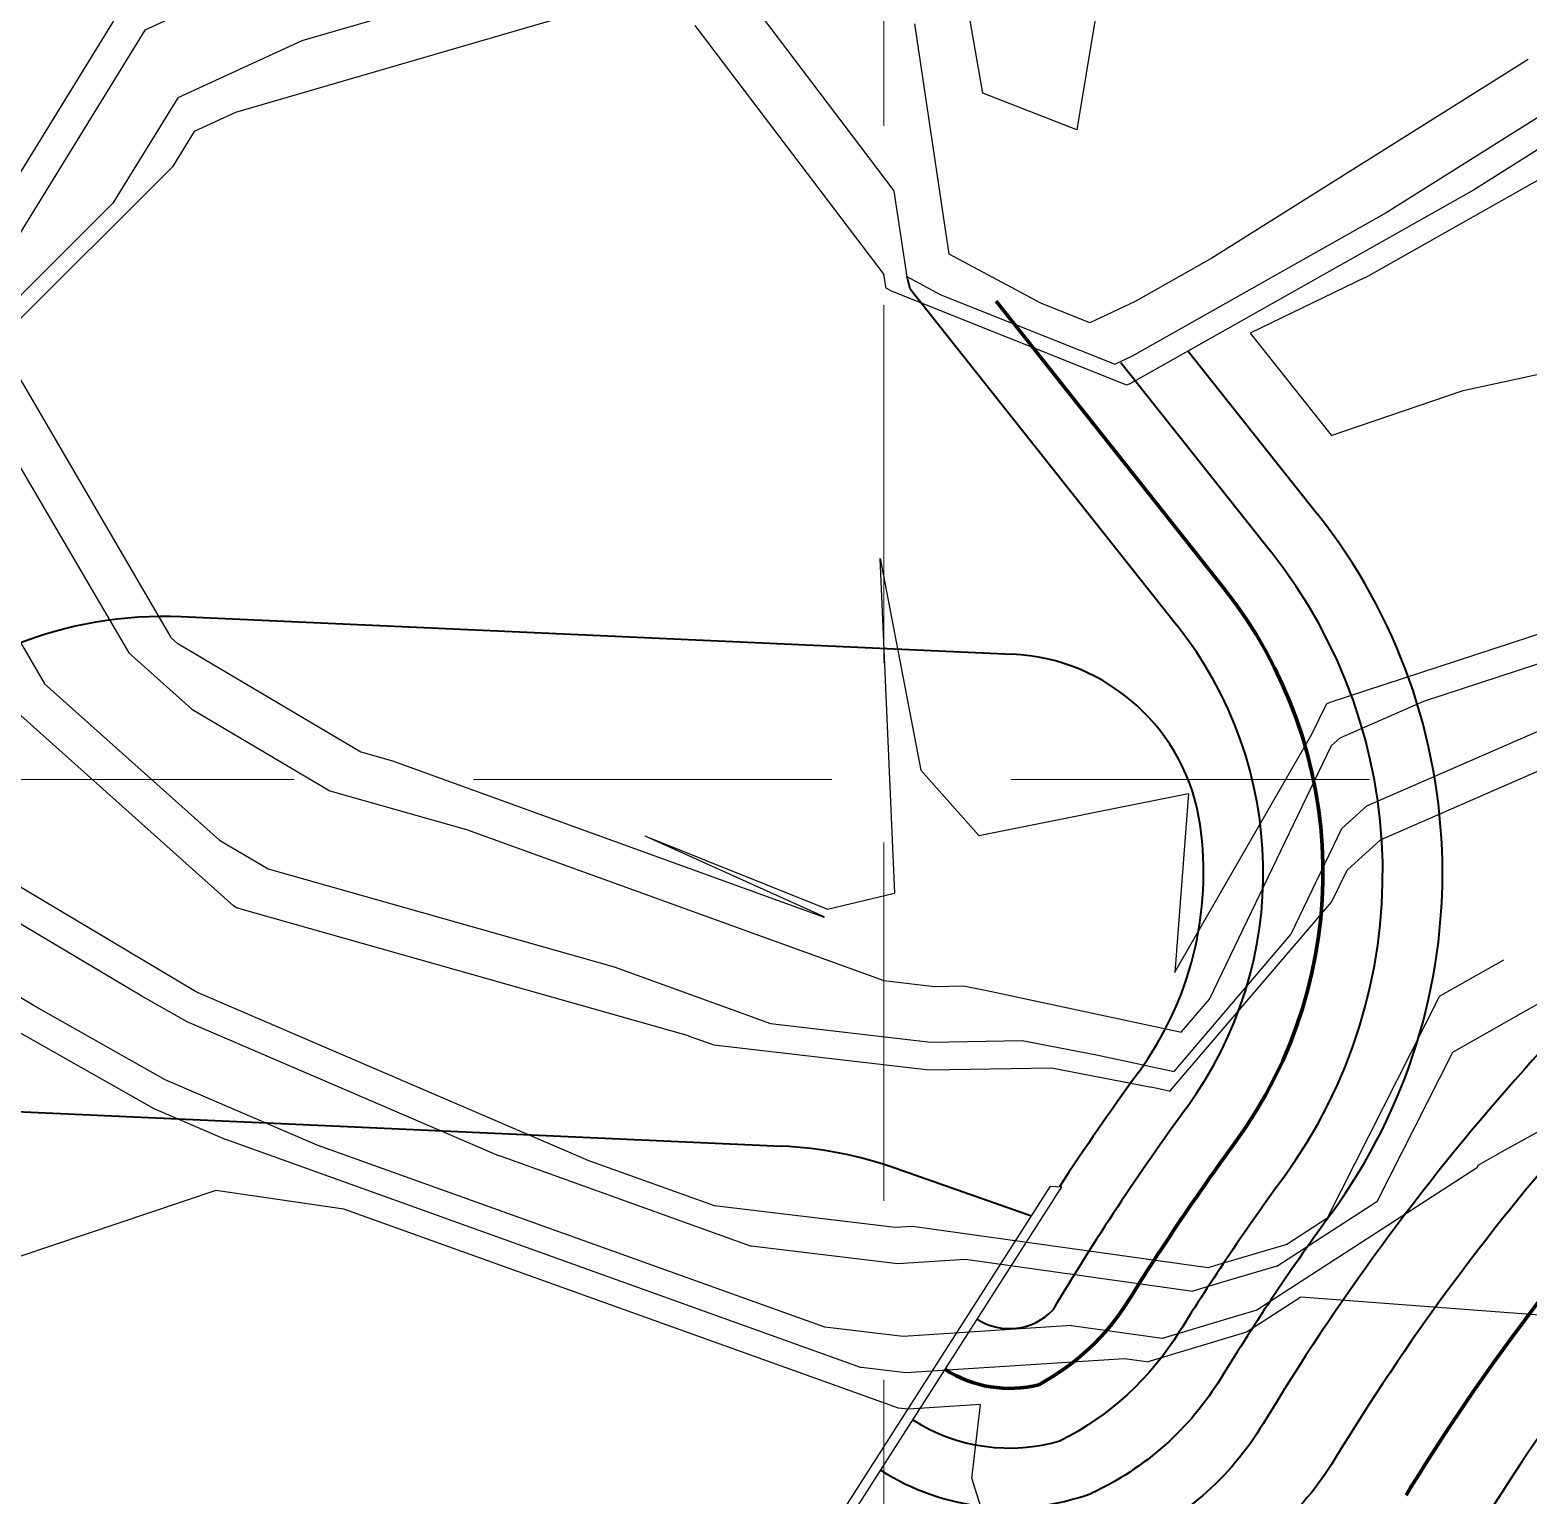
# Model space of a CAD drawing. Header units: feet. Extents: x 10084 to 13321, y 3329 to 8503.
# Drawn here: x 11902 to 11977.2, y 5395.9 to 5469.6 of the extents above; entities that cross this region are included whole.
import ezdxf

# ---------------------------------------------------------------- set-up
doc = ezdxf.new("R2010")
doc.units = ezdxf.units.FT
doc.header["$LTSCALE"] = 40
doc.header["$MEASUREMENT"] = 0
doc.linetypes.add('DASHED', pattern=[0.75, 0.5, -0.25])
doc.linetypes.add('HIDDEN', pattern=[0.375, 0.25, -0.125])
for name, color, linetype in [('CONT-L', 55, 'Continuous'), ('GRID', 254, 'DASHED'), ('Level 1', 7, 'Continuous'), ('STORM', 2, 'Continuous')]:
    doc.layers.add(name, color=color, linetype=linetype)

msp = doc.modelspace()

# ---------------------------------------------------------------- linework, layer by layer
at = {"layer": 'CONT-L', "color": 5, "extrusion": (0.416532, -0.909121, 0)}
for points, elevation in [([(13119.826, 544), (13103.817, 544)], -12.532), ([(13110.762, 546), (13103.899, 546)], -8.757), ([(13106.231, 547), (13103.94, 547)], -6.869)]:
    msp.add_lwpolyline(points, dxfattribs=dict(at, elevation=elevation))
at = {"layer": 'CONT-L', "color": 5, "extrusion": (0.984839, 0.173468, 0), "elevation": 12716.904}
msp.add_lwpolyline([(3310.603, 543), (3318.112, 543)], dxfattribs=at)
at = {"layer": 'CONT-L', "color": 5, "extrusion": (0.279312, -0.9602, 0)}
for points, elevation in [([(12983.963, 546), (12968.946, 546)], -1923.175), ([(12984.63, 547), (12964.738, 547)], -1920.646)]:
    msp.add_lwpolyline(points, dxfattribs=dict(at, elevation=elevation))
at = {"layer": 'CONT-L', "color": 5}
for points, elevation in [([(11955.928, 5472.955), (11954.533, 5464.543)], 543), ([(11906.913, 5471.251), (11897.119, 5455.35)], 543), ([(11977.202, 5468.069), (11961.328, 5458.092)], 544), ([(11946.017, 5457.152), (11945.371, 5461.468)], 546), ([(11906.117, 5460.851), (11899.735, 5454.472)], 546), ([(11970.083, 5460.375), (11957.313, 5453.168)], 546), ([(11945.232, 5456.435), (11944.959, 5456.58)], 547), ([(11955.199, 5454.853), (11952.735, 5455.838)], 544), ([(11901.279, 5452.338), (11909.045, 5439.031)], 547), ([(11945.394, 5426.187), (11944.671, 5443.004)], 547), ([(11944.671, 5443.004), (11946.706, 5432.365)], 547), ([(11900.368, 5440.688), (11902.674, 5436.737)], 544), ([(11967.093, 5435.711), (11967.258, 5435.783)], 547), ([(11967.766, 5434.002), (11971.971, 5435.837)], 546), ([(11967.335, 5433.61), (11967.766, 5434.002)], 546), ([(11961.207, 5420.864), (11967.335, 5433.61)], 546), ([(11917.026, 5431.333), (11923.889, 5429.386)], 546), ([(11949.62, 5429.096), (11960.142, 5431.192)], 547), ([(11960.142, 5431.192), (11959.462, 5422.212)], 547), ([(11967.852, 5429.44), (11969.113, 5430.585)], 544), ([(11923.889, 5429.386), (11944.847, 5421.801)], 546), ([(11965.29, 5424.11), (11967.852, 5429.44)], 544), ([(11911.488, 5428.853), (11913.923, 5427.414)], 544), ([(11968.111, 5427.354), (11969.786, 5428.877)], 543), ([(11913.923, 5427.414), (11931.31, 5422.483)], 544), ([(11912.371, 5425.455), (11935.021, 5419.032)], 543), ([(11959.425, 5417.234), (11965.29, 5424.11)], 544), ([(11975.973, 5422.831), (11972.731, 5420.993)], 543), ([(11931.31, 5422.483), (11939.157, 5419.643)], 544), ([(11944.847, 5421.801), (11947.395, 5421.504)], 546), ([(11980.849, 5422.399), (11973.381, 5418.163)], 544), ([(11930.123, 5412.711), (11910.406, 5421.189)], 543), ([(11909.855, 5419.731), (11907.579, 5421.017)], 544), ([(11939.157, 5419.643), (11947.216, 5418.704)], 544), ([(11916.387, 5413.533), (11908.754, 5416.815)], 546), ([(11981.09, 5416.054), (11976.043, 5413.275)], 546), ([(11943.731, 5402.345), (11911.808, 5413.807)], 547), ([(11938.194, 5408.443), (11925.544, 5412.985)], 544), ([(11976.043, 5413.275), (11974.682, 5412.503)], 546), ([(11911.3, 5411.256), (11901.507, 5407.958)], 548), ([(11969.602, 5410.681), (11964.585, 5407.439)], 544), ([(11946.287, 5409.449), (11945.418, 5409.393)], 543), ([(11961.135, 5407.367), (11946.287, 5409.449)], 543), ([(11948.948, 5407.785), (11945.552, 5407.565)], 544), ([(11960.363, 5406.184), (11948.948, 5407.785)], 544), ([(11963.588, 5405.243), (11962.554, 5404.937)], 546), ([(11965.794, 5405.893), (11963.089, 5404.144)], 547), ([(11981.112, 5404.73), (11965.794, 5405.893)], 547), ([(11962.554, 5404.937), (11958.821, 5403.817)], 546), ([(11958.821, 5403.817), (11954.27, 5404.456)], 546), ([(11962.845, 5404.072), (11958.05, 5402.634)], 547), ([(11963.089, 5404.144), (11962.845, 5404.072)], 547)]:
    msp.add_lwpolyline(points, dxfattribs=dict(at, elevation=elevation))
at = {"layer": 'CONT-L', "color": 5, "extrusion": (0.797203, 0.603712, 0)}
for points, elevation in [([(-2857.662, 546), (-2846.026, 546)], 12820.035), ([(-2860.701, 547), (-2845.003, 547)], 12817.088)]:
    msp.add_lwpolyline(points, dxfattribs=dict(at, elevation=elevation))
at = {"layer": 'CONT-L', "color": 5, "extrusion": (0.851448, -0.52444, 0)}
for points, elevation in [([(10901.927, 544), (10887.401, 544)], 7270.362), ([(10899.897, 546), (10893.669, 546)], 7273.547), ([(10898.882, 547), (10896.804, 547)], 7275.139)]:
    msp.add_lwpolyline(points, dxfattribs=dict(at, elevation=elevation))
at = {"layer": 'CONT-L', "color": 5, "extrusion": (0.98901, 0.147852, 0)}
for points, elevation in [([(3631.756, 544), (3643.462, 544)], 12623.834), ([(3630.529, 547), (3631.222, 547)], 12620.443)]:
    msp.add_lwpolyline(points, dxfattribs=dict(at, elevation=elevation))
at = {"layer": 'CONT-L', "color": 5, "extrusion": (0.365385, 0.930856, 0), "elevation": 9454.712}
msp.add_lwpolyline([(-9131.292, 543), (-9126.234, 543)], dxfattribs=at)
at = {"layer": 'CONT-L', "color": 5, "extrusion": (0.532125, -0.846666, 0)}
for points, elevation in [([(13051.262, 546), (13040.262, 546)], 1746.464), ([(13051.701, 547), (13044.575, 547)], 1747.827)]:
    msp.add_lwpolyline(points, dxfattribs=dict(at, elevation=elevation))
at = {"layer": 'CONT-L', "color": 5, "extrusion": (0.706885, -0.707328, 0), "elevation": 4554.466}
msp.add_lwpolyline([(12285.146, 547), (12273.458, 547)], dxfattribs=at)
at = {"layer": 'CONT-L', "color": 5, "extrusion": (0.491513, -0.87087, 0)}
for points, elevation in [([(13116.98, 548), (13105.704, 548)], 1130.493), ([(13112.607, 547), (13092.828, 547)], 1129.335)]:
    msp.add_lwpolyline(points, dxfattribs=dict(at, elevation=elevation))
at = {"layer": 'CONT-L', "color": 5, "extrusion": (-0.470885, -0.882195, 0)}
for points, elevation in [([(7975.57, 544), (7970.352, 544)], -10441.472), ([(7970.97, 546), (7969.024, 546)], -10439.467)]:
    msp.add_lwpolyline(points, dxfattribs=dict(at, elevation=elevation))
at = {"layer": 'CONT-L', "color": 5, "extrusion": (-0.491513, 0.87087, 0), "elevation": -1125.862}
msp.add_lwpolyline([(-13099.487, 544), (-13095.057, 544)], dxfattribs=at)
at = {"layer": 'CONT-L', "color": 5, "extrusion": (-0.371342, -0.928496, 0)}
for points, elevation in [([(9077.623, 547), (9064.894, 547)], -9502.049), ([(9076.66, 546), (9067.29, 546)], -9502.793)]:
    msp.add_lwpolyline(points, dxfattribs=dict(at, elevation=elevation))
at = {"layer": 'CONT-L', "color": 5, "extrusion": (-0.436878, 0.899521, 0), "elevation": -320.206}
msp.add_lwpolyline([(-13150.474, 548), (-13144.067, 548)], dxfattribs=at)
at = {"layer": 'CONT-L', "color": 5, "extrusion": (-0.423557, 0.905869, 0), "elevation": -122.327}
msp.add_lwpolyline([(-13142.797, 544), (-13140.29, 544)], dxfattribs=at)
at = {"layer": 'CONT-L', "color": 5, "extrusion": (0.783669, 0.621178, 0), "elevation": 12763.339}
msp.add_lwpolyline([(-3156.93, 548), (-3163.47, 548)], dxfattribs=at)
at = {"layer": 'CONT-L', "color": 5, "extrusion": (0.210692, -0.977553, 0), "elevation": -2806.267}
msp.add_lwpolyline([(12853.733, 548), (12864.335, 548)], dxfattribs=at)
at = {"layer": 'CONT-L', "color": 5, "extrusion": (0.423557, -0.905869, 0)}
for points, elevation in [([(13141.492, 546), (13140.52, 546)], 124.749), ([(13140.84, 547), (13140.636, 547)], 125.96)]:
    msp.add_lwpolyline(points, dxfattribs=dict(at, elevation=elevation))
at = {"layer": 'CONT-L', "color": 5, "extrusion": (0.322409, -0.9466, 0), "elevation": -1299.831}
msp.add_lwpolyline([(13085.136, 548), (13092.136, 548)], dxfattribs=at)
at = {"layer": 'CONT-L', "color": 5, "extrusion": (0.863678, 0.504043, 0), "elevation": 13024.872}
msp.add_lwpolyline([(-1292.894, 546), (-1304.69, 546)], dxfattribs=at)
at = {"layer": 'CONT-L', "color": 5, "extrusion": (0.311466, -0.950257, 0)}
for points, elevation in [([(13065.036, 547), (13085.178, 547)], -1437.996), ([(13069.531, 546), (13084.428, 546)], -1436.579)]:
    msp.add_lwpolyline(points, dxfattribs=dict(at, elevation=elevation))
at = {"layer": 'CONT-L', "color": 5, "extrusion": (0.666627, 0.745391, 0)}
for points, elevation in [([(-5251.095, 547), (-5251.554, 547)], 11993.098), ([(-5247.876, 544), (-5259.701, 544)], 11987.141)]:
    msp.add_lwpolyline(points, dxfattribs=dict(at, elevation=elevation))
at = {"layer": 'CONT-L', "color": 5, "extrusion": (-0.508902, -0.860824, 0)}
for points, elevation in [([(7484.109, 547), (7494.787, 547)], -10742.501), ([(7486.387, 546), (7494.448, 546)], -10740.025), ([(7493.22, 543), (7493.432, 543)], -10732.596)]:
    msp.add_lwpolyline(points, dxfattribs=dict(at, elevation=elevation))
at = {"layer": 'CONT-L', "color": 5, "extrusion": (-0.666627, -0.745391, 0)}
for points, elevation in [([(5250.022, 546), (5254.269, 546)], -11991.112), ([(5246.803, 543), (5262.417, 543)], -11985.155)]:
    msp.add_lwpolyline(points, dxfattribs=dict(at, elevation=elevation))
at = {"layer": 'CONT-L', "color": 5, "extrusion": (0.901268, -0.433262, 0)}
for points, elevation in [([(10082.213, 547), (10083.896, 547)], 8430.464), ([(10075.029, 543), (10076.827, 543)], 8435.011)]:
    msp.add_lwpolyline(points, dxfattribs=dict(at, elevation=elevation))
at = {"layer": 'CONT-L', "color": 5, "extrusion": (0.672623, -0.739986, 0), "elevation": 4026.987}
msp.add_lwpolyline([(12511.637, 547), (12511.66, 547)], dxfattribs=at)
at = {"layer": 'CONT-L', "color": 5, "extrusion": (0.39988, -0.916567, 0), "elevation": -191.283}
msp.add_lwpolyline([(13142.082, 544), (13155.484, 544)], dxfattribs=at)
at = {"layer": 'CONT-L', "color": 5, "extrusion": (0.866777, -0.498696, 0), "elevation": 7662.145}
msp.add_lwpolyline([(10663.988, 547), (10677.794, 547)], dxfattribs=at)
at = {"layer": 'CONT-L', "color": 5, "extrusion": (-0.272831, -0.962062, 0), "elevation": -8478.92}
msp.add_lwpolyline([(9984.041, 547), (9985.703, 547)], dxfattribs=at)
at = {"layer": 'CONT-L', "color": 5, "extrusion": (-0.39988, 0.916567, 0), "elevation": 189.448}
msp.add_lwpolyline([(-13142.016, 543), (-13152.557, 543)], dxfattribs=at)
at = {"layer": 'CONT-L', "color": 5, "extrusion": (-0.340339, -0.940303, 0), "elevation": -9165.412}
msp.add_lwpolyline([(9359.572, 547), (9382.623, 547)], dxfattribs=at)
at = {"layer": 'CONT-L', "color": 5, "extrusion": (0.746528, 0.665354, 0), "elevation": 12532.996}
msp.add_lwpolyline([(-3893.376, 547), (-3897.756, 547)], dxfattribs=at)
at = {"layer": 'CONT-L', "color": 5, "extrusion": (0.411234, 0.91153, 0), "elevation": 9855.942}
msp.add_lwpolyline([(-8654.41, 547), (-8644.555, 547)], dxfattribs=at)
at = {"layer": 'CONT-L', "color": 5, "extrusion": (-0.37158, -0.928401, 0), "elevation": -9474.347}
msp.add_lwpolyline([(9061.163, 547), (9071.016, 547)], dxfattribs=at)
at = {"layer": 'CONT-L', "color": 5, "extrusion": (0.511394, 0.859347, 0)}
for points, elevation in [([(-7462.665, 543), (-7450.68, 543)], 10749.582), ([(-7456.066, 546), (-7452.282, 546)], 10744.812)]:
    msp.add_lwpolyline(points, dxfattribs=dict(at, elevation=elevation))
at = {"layer": 'CONT-L', "color": 5, "extrusion": (-0.511394, -0.859347, 0), "elevation": -10747.992}
msp.add_lwpolyline([(7460.466, 544), (7451.214, 544)], dxfattribs=at)
at = {"layer": 'CONT-L', "color": 5, "extrusion": (0.231437, -0.97285, 0), "elevation": -2514.265}
msp.add_lwpolyline([(12873.424, 547), (12876.894, 547)], dxfattribs=at)
at = {"layer": 'CONT-L', "color": 5, "extrusion": (0.760774, -0.649017, 0)}
for points, elevation in [([(11882.291, 543), (11894.762, 543)], 5583.034), ([(11884.908, 546), (11887.081, 546)], 5581.535)]:
    msp.add_lwpolyline(points, dxfattribs=dict(at, elevation=elevation))
at = {"layer": 'CONT-L', "color": 5, "extrusion": (-0.492056, -0.870563, 0)}
for points, elevation in [([(7701.234, 543), (7701.093, 543)], -10580.078), ([(7702.186, 547), (7692.153, 547)], -10573.917), ([(7701.948, 546), (7694.388, 546)], -10575.457)]:
    msp.add_lwpolyline(points, dxfattribs=dict(at, elevation=elevation))
at = {"layer": 'CONT-L', "color": 5, "extrusion": (0.018125, -0.999836, 0)}
for points, elevation in [([(12043.696, 546), (12045.144, 546)], -5204.07), ([(12043.466, 544), (12048.045, 544)], -5201.274), ([(12043.351, 543), (12049.495, 543)], -5199.877)]:
    msp.add_lwpolyline(points, dxfattribs=dict(at, elevation=elevation))
at = {"layer": 'CONT-L', "color": 5, "extrusion": (-0.18897, -0.981983, 0)}
for points, elevation in [([(10709.054, 546), (10710.257, 546)], -7581.821), ([(10712.47, 544), (10716.274, 544)], -7579.685)]:
    msp.add_lwpolyline(points, dxfattribs=dict(at, elevation=elevation))
at = {"layer": 'CONT-L', "color": 5, "extrusion": (-0.209345, -0.977842, 0)}
for points, elevation in [([(10550.31, 546), (10560.304, 546)], -7802.856), ([(10556.371, 544), (10560.353, 544)], -7800.846), ([(10559.401, 543), (10560.378, 543)], -7799.841)]:
    msp.add_lwpolyline(points, dxfattribs=dict(at, elevation=elevation))
at = {"layer": 'CONT-L', "color": 5, "extrusion": (0.892594, -0.450861, 0)}
for points, elevation in [([(10236.782, 543), (10224.285, 543)], 8242.678), ([(10234.549, 544), (10226.167, 544)], 8244.535), ([(10230.084, 546), (10229.931, 546)], 8248.247)]:
    msp.add_lwpolyline(points, dxfattribs=dict(at, elevation=elevation))
at = {"layer": 'CONT-L', "color": 5, "extrusion": (-0.395019, -0.918673, 0)}
for points, elevation in [([(8817.444, 544), (8800.366, 544)], -9683.578), ([(8804.501, 547), (8800.577, 547)], -9678.907)]:
    msp.add_lwpolyline(points, dxfattribs=dict(at, elevation=elevation))
at = {"layer": 'CONT-L', "color": 5, "extrusion": (0.340339, 0.940303, 0), "elevation": 9157.482}
msp.add_lwpolyline([(-9378.228, 543), (-9379.601, 543)], dxfattribs=at)
at = {"layer": 'CONT-L', "color": 5, "extrusion": (-0.115734, -0.99328, 0), "elevation": -6763.594}
msp.add_lwpolyline([(11228.989, 543), (11239.876, 543)], dxfattribs=at)
at = {"layer": 'CONT-L', "color": 5, "extrusion": (0.18897, 0.981983, 0), "elevation": 7578.618}
msp.add_lwpolyline([(-10714.178, 543), (-10719.283, 543)], dxfattribs=at)
at = {"layer": 'CONT-L', "color": 5, "extrusion": (-0.337915, -0.941177, 0)}
for points, elevation in [([(9413.205, 546), (9386.113, 546)], -9121.814), ([(9405.933, 543), (9399.319, 543)], -9125.682), ([(9418.054, 548), (9388.455, 548)], -9119.235)]:
    msp.add_lwpolyline(points, dxfattribs=dict(at, elevation=elevation))
at = {"layer": 'CONT-L', "color": 5, "extrusion": (-0.542746, 0.839897, 0), "elevation": -1953.342}
msp.add_lwpolyline([(-12994.981, 546), (-12981.854, 546)], dxfattribs=at)
at = {"layer": 'CONT-L', "color": 5, "extrusion": (-0.145076, -0.989421, 0), "elevation": -7082.049}
msp.add_lwpolyline([(11006.731, 548), (11000.242, 548)], dxfattribs=at)
at = {"layer": 'CONT-L', "color": 5, "extrusion": (-0.118551, -0.992948, 0)}
for points, elevation in [([(11219.886, 543), (11210.752, 543)], -6787.392), ([(11220.236, 544), (11212.826, 544)], -6785.593), ([(11220.935, 546), (11216.973, 546)], -6781.994), ([(11221.285, 547), (11219.047, 547)], -6780.194), ([(11221.634, 548), (11221.121, 548)], -6778.395)]:
    msp.add_lwpolyline(points, dxfattribs=dict(at, elevation=elevation))
at = {"layer": 'CONT-L', "color": 5, "extrusion": (0.542746, -0.839897, 0), "elevation": 1951.387}
msp.add_lwpolyline([(12987.296, 543), (12984.899, 543)], dxfattribs=at)
at = {"layer": 'CONT-L', "color": 5, "extrusion": (0.283784, -0.958888, 0), "elevation": -1790.69}
msp.add_lwpolyline([(13008.034, 543), (13004.486, 543)], dxfattribs=at)
at = {"layer": 'CONT-L', "color": 5, "extrusion": (0.287201, -0.95787, 0), "elevation": -1744.312}
msp.add_lwpolyline([(13010.787, 543), (13010.216, 543)], dxfattribs=at)
at = {"layer": 'CONT-L', "color": 5, "extrusion": (-0.283784, 0.958888, 0), "elevation": 1789.778}
msp.add_lwpolyline([(-13007.244, 544), (-13004.519, 544)], dxfattribs=at)
at = {"layer": 'CONT-L', "color": 5, "extrusion": (-0.287201, 0.95787, 0), "elevation": 1743.4}
msp.add_lwpolyline([(-13010.818, 544), (-13009.138, 544)], dxfattribs=at)
at = {"layer": 'CONT-L', "color": 5, "extrusion": (0.064658, -0.997908, 0)}
for points, elevation in [([(12278.694, 546), (12270.226, 546)], -4620.214), ([(12281.242, 547), (12270.242, 547)], -4618.381), ([(12273.883, 548), (12270.257, 548)], -4616.548)]:
    msp.add_lwpolyline(points, dxfattribs=dict(at, elevation=elevation))
at = {"layer": 'CONT-L', "color": 5, "extrusion": (-0.138912, -0.990305, 0), "elevation": -7011.376}
msp.add_lwpolyline([(11091.62, 547), (11090.49, 547)], dxfattribs=at)
at = {"layer": 'CONT-L', "color": 5, "extrusion": (0.993337, -0.115244, 0), "elevation": 11247.711}
msp.add_lwpolyline([(6737.912, 548), (6741.64, 548)], dxfattribs=at)
at = {"layer": 'CONT-L', "color": 5, "extrusion": (0.954182, 0.299226, 0), "elevation": 13016.644}
msp.add_lwpolyline([(1563.474, 548), (1573.987, 548)], dxfattribs=at)
at = {"layer": 'GRID', "color": 252, "linetype": 'HIDDEN', "lineweight": 0, "ltscale": 1.8}
for p, q in [((11944.852, 3736.74), (11944.852, 8418.163)), ((10169.237, 5431.9), (13236.209, 5431.9))]:
    msp.add_line(p, q, dxfattribs=at)
at = {"layer": 'Level 1', "color": 5, "linetype": 'Continuous', "lineweight": 40}
for p, q in [((11946.171, 5456.551), (11946.017, 5457.152)), ((11946.171, 5456.551), (11959.557, 5439.662)), ((11960.13, 5453.428), (11966.622, 5445.238)), ((11956.757, 5452.854), (11964.281, 5443.361)), ((11909.559, 5440.091), (11951.287, 5438.199)), ((11900.897, 5415.234), (11939.715, 5413.474)), ((11952.256, 5409.962), (11945.456, 5412.358))]:
    msp.add_line(p, q, dxfattribs=at)
at = {"layer": 'Level 1', "color": 5, "linetype": 'Continuous', "lineweight": 70}
msp.add_line((11950.486, 5455.936), (11961.908, 5441.526), dxfattribs=at)
at = {"layer": 'Level 1', "color": 5, "linetype": 'Continuous', "lineweight": 40}
for centre, radius, start, end in [((11943.906, 5427.211), 29, 323.85714, 38.43534), ((11943.906, 5427.211), 26, 323.85714, 38.40172), ((11943.906, 5427.211), 20, 323.85714, 38.50486), ((11950.834, 5428.209), 10, 8.20002, 87.40373), ((12065.846, 5338.151), 119, 128.31066, 148.95076), ((11943.906, 5427.211), 17, 323.85714, 8.20002), ((12065.846, 5338.151), 115, 128.31066, 148.79079), ((12065.846, 5338.151), 107, 128.31066, 148.43723), ((12065.846, 5338.151), 134, 143.85714, 146.84257), ((12065.846, 5338.151), 131, 143.85714, 149.19231), ((11938.809, 5393.495), 20, 70.58954, 87.40366), ((12065.846, 5338.151), 125, 143.85714, 148.13317), ((12065.846, 5338.151), 122, 143.85714, 148.53501), ((11951.157, 5407.311), 3, 237.40318, 316.43443), ((11951.157, 5407.311), 9, 237.40318, 286.6735), ((11951.157, 5407.311), 12, 237.40318, 289.9589)]:
    msp.add_arc(centre, radius, start, end, dxfattribs=at)
at = {"layer": 'Level 1', "color": 5, "linetype": 'Continuous', "lineweight": 70}
for centre, radius, start, end in [((11943.906, 5427.211), 23, 323.85714, 38.49281), ((12065.846, 5338.151), 111, 128.31066, 148.61999), ((12065.846, 5338.151), 128, 143.85714, 148.13317), ((11951.157, 5407.311), 6, 237.40318, 284.21641)]:
    msp.add_arc(centre, radius, start, end, dxfattribs=at)
at = {"layer": 'Level 1', "color": 5, "linetype": 'Continuous', "lineweight": 40, "extrusion": (0, 0, -1)}
for centre, radius, start, end in [((-11908.653, 5420.111), 20, 68.04632, 92.59622), ((-11946.947, 5412.063), 15, 211.86683, 243.07396), ((-11948.99, 5409.662), 15, 211.46499, 245.32073), ((-11951.045, 5407.265), 15, 211.04924, 247.32858), ((-11954.659, 5405.512), 15, 211.20921, 247.5479)]:
    msp.add_arc(centre, radius, start, end, dxfattribs=at)
at = {"layer": 'Level 1', "color": 5, "linetype": 'Continuous', "lineweight": 70, "extrusion": (0, 0, -1)}
msp.add_arc((-11946.947, 5412.063), 12, 211.86683, 241.72823, dxfattribs=at)
at = {"layer": 'STORM', "color": 5}
for p, q in [((11926.073, 5369.015), (11953.215, 5411.461)), ((11926.652, 5368.989), (11953.794, 5411.435))]:
    msp.add_line(p, q, dxfattribs=at)
at = {"layer": 'STORM', "color": 5, "flags": 128}
msp.add_lwpolyline([(11953.215, 5411.461), (11953.794, 5411.435)], dxfattribs=at)

doc.saveas('drawing.dxf')
